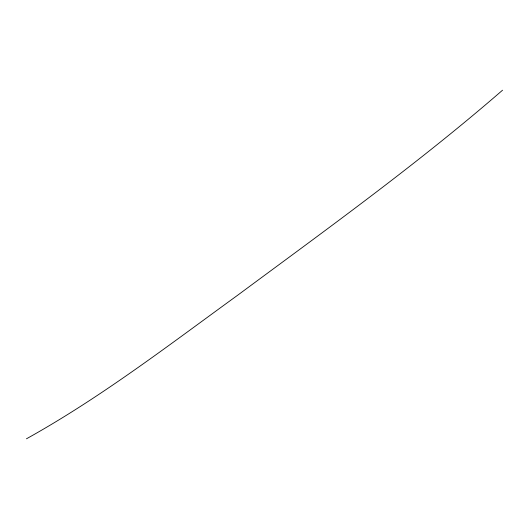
<?xml version="1.0" encoding="UTF-8"?>
<svg xmlns="http://www.w3.org/2000/svg" width="529" height="529" viewBox="0 0 529 529"><rect width="100%" height="100%" fill="white"/><g stroke="black" fill="none" stroke-linecap="round" stroke-linejoin="round"><path stroke-width="0.79" d="M502.55 90.195C418.155 163.441 327.352 228.792 237.633 295.248C168.758 345.206 100.979 397.385 26.45 438.805"/></g></svg>
